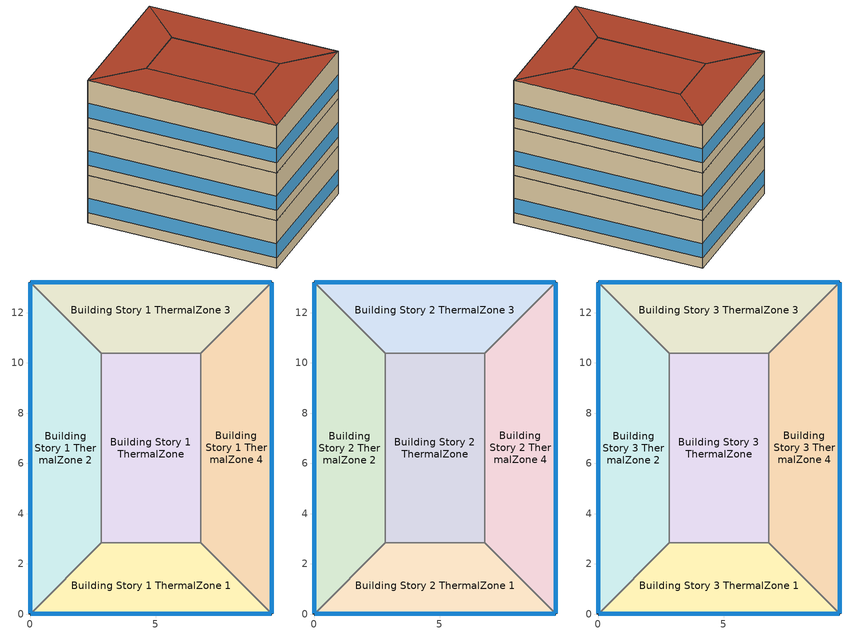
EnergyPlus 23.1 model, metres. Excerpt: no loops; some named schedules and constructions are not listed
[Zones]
Building Story 1 ThermalZone
 floor ground (Typical Insulated Carpeted 8in Slab Floor): 6.8,2.83 2.83,2.83 2.83,10.39 6.8,10.39 z0
 wall adiabatic (Typical Interior Wall): 2.83,2.83 6.8,2.83 6.8,10.39 2.83,10.39 2.83,2.83 z0:3.6
 ceiling adiabatic (Typical Interior Floor): 6.8,10.39 2.83,10.39 2.83,2.83 6.8,2.83 z3.6
Building Story 1 ThermalZone 1
 floor ground (Typical Insulated Carpeted 8in Slab Floor): 9.63,0 0,0 2.83,2.83 6.8,2.83 z0
 wall outside (Typical Insulated Steel Framed Exterior Wall R-20.41): 0,0 9.63,0 z0:3.6
 wall adiabatic (Typical Interior Wall): 9.63,0 6.8,2.83 2.83,2.83 0,0 z0:3.6
 window (U 0.48 SHGC 0.40 Dbl Ref-D Clr 6mm/13mm): 0.03,0 9.6,0 z0.76:1.85
 ceiling adiabatic (Typical Interior Ceiling): 6.8,2.83 2.83,2.83 0,0 9.63,0 z3.6
Building Story 1 ThermalZone 2
 floor ground (Typical Insulated Carpeted 8in Slab Floor): 0,0 0,13.22 2.83,10.39 2.83,2.83 z0
 wall outside (Typical Insulated Steel Framed Exterior Wall R-20.41): 0,13.22 0,0 z0:3.6
 wall adiabatic (Typical Interior Wall): 0,0 2.83,2.83 2.83,10.39 0,13.22 z0:3.6
 window (U 0.48 SHGC 0.40 Dbl Ref-D Clr 6mm/13mm): 0,13.19 0,0.03 z0.76:1.85
 ceiling adiabatic (Typical Interior Ceiling): 2.83,2.83 2.83,10.39 0,13.22 0,0 z3.6
Building Story 1 ThermalZone 3
 floor ground (Typical Insulated Carpeted 8in Slab Floor): 0,13.22 9.63,13.22 6.8,10.39 2.83,10.39 z0
 wall outside (Typical Insulated Steel Framed Exterior Wall R-20.41): 9.63,13.22 0,13.22 z0:3.6
 wall adiabatic (Typical Interior Wall): 0,13.22 2.83,10.39 6.8,10.39 9.63,13.22 z0:3.6
 window (U 0.48 SHGC 0.40 Dbl Ref-D Clr 6mm/13mm): 9.6,13.22 0.03,13.22 z0.76:1.85
 ceiling adiabatic (Typical Interior Ceiling): 2.83,10.39 6.8,10.39 9.63,13.22 0,13.22 z3.6
Building Story 1 ThermalZone 4
 floor ground (Typical Insulated Carpeted 8in Slab Floor): 9.63,13.22 9.63,0 6.8,2.83 6.8,10.39 z0
 wall outside (Typical Insulated Steel Framed Exterior Wall R-20.41): 9.63,0 9.63,13.22 z0:3.6
 wall adiabatic (Typical Interior Wall): 9.63,13.22 6.8,10.39 6.8,2.83 9.63,0 z0:3.6
 window (U 0.48 SHGC 0.40 Dbl Ref-D Clr 6mm/13mm): 9.63,0.03 9.63,13.19 z0.76:1.85
 ceiling adiabatic (Typical Interior Ceiling): 6.8,10.39 6.8,2.83 9.63,0 9.63,13.22 z3.6
Building Story 2 ThermalZone
 floor adiabatic (Typical Interior Floor): 6.8,2.83 2.83,2.83 2.83,10.39 6.8,10.39 z3.6
 wall adiabatic (Typical Interior Wall): 2.83,2.83 6.8,2.83 6.8,10.39 2.83,10.39 2.83,2.83 z3.6:7.2
 ceiling adiabatic (Typical Interior Ceiling): 6.8,10.39 2.83,10.39 2.83,2.83 6.8,2.83 z7.2
Building Story 2 ThermalZone 1
 floor adiabatic (Typical Interior Ceiling): 9.63,0 0,0 2.83,2.83 6.8,2.83 z3.6
 wall outside (Typical Insulated Steel Framed Exterior Wall R-20.41): 0,0 9.63,0 z3.6:7.2
 wall adiabatic (Typical Interior Wall): 9.63,0 6.8,2.83 2.83,2.83 0,0 z3.6:7.2
 window (U 0.48 SHGC 0.40 Dbl Ref-D Clr 6mm/13mm): 0.03,0 9.6,0 z4.36:5.45
 ceiling adiabatic (Typical Interior Ceiling): 6.8,2.83 2.83,2.83 0,0 9.63,0 z7.2
Building Story 2 ThermalZone 2
 floor adiabatic (Typical Interior Ceiling): 0,0 0,13.22 2.83,10.39 2.83,2.83 z3.6
 wall outside (Typical Insulated Steel Framed Exterior Wall R-20.41): 0,13.22 0,0 z3.6:7.2
 wall adiabatic (Typical Interior Wall): 0,0 2.83,2.83 2.83,10.39 0,13.22 z3.6:7.2
 window (U 0.48 SHGC 0.40 Dbl Ref-D Clr 6mm/13mm): 0,13.19 0,0.03 z4.36:5.45
 ceiling adiabatic (Typical Interior Ceiling): 2.83,2.83 2.83,10.39 0,13.22 0,0 z7.2
Building Story 2 ThermalZone 3
 floor adiabatic (Typical Interior Ceiling): 0,13.22 9.63,13.22 6.8,10.39 2.83,10.39 z3.6
 wall outside (Typical Insulated Steel Framed Exterior Wall R-20.41): 9.63,13.22 0,13.22 z3.6:7.2
 wall adiabatic (Typical Interior Wall): 0,13.22 2.83,10.39 6.8,10.39 9.63,13.22 z3.6:7.2
 window (U 0.48 SHGC 0.40 Dbl Ref-D Clr 6mm/13mm): 9.6,13.22 0.03,13.22 z4.36:5.45
 ceiling adiabatic (Typical Interior Ceiling): 2.83,10.39 6.8,10.39 9.63,13.22 0,13.22 z7.2
Building Story 2 ThermalZone 4
 floor adiabatic (Typical Interior Ceiling): 9.63,13.22 9.63,0 6.8,2.83 6.8,10.39 z3.6
 wall outside (Typical Insulated Steel Framed Exterior Wall R-20.41): 9.63,0 9.63,13.22 z3.6:7.2
 wall adiabatic (Typical Interior Wall): 9.63,13.22 6.8,10.39 6.8,2.83 9.63,0 z3.6:7.2
 window (U 0.48 SHGC 0.40 Dbl Ref-D Clr 6mm/13mm): 9.63,0.03 9.63,13.19 z4.36:5.45
 ceiling adiabatic (Typical Interior Ceiling): 6.8,10.39 6.8,2.83 9.63,0 9.63,13.22 z7.2
Building Story 3 ThermalZone
 floor adiabatic (Typical Interior Ceiling): 6.8,2.83 2.83,2.83 2.83,10.39 6.8,10.39 z7.2
 wall adiabatic (Typical Interior Wall): 2.83,2.83 6.8,2.83 6.8,10.39 2.83,10.39 2.83,2.83 z7.2:10.8
 roof outside (Typical IEAD Roof R-31.25): 6.8,10.39 2.83,10.39 2.83,2.83 6.8,2.83 z10.8
Building Story 3 ThermalZone 1
 floor adiabatic (Typical Interior Ceiling): 9.63,0 0,0 2.83,2.83 6.8,2.83 z7.2
 wall outside (Typical Insulated Steel Framed Exterior Wall R-20.41): 0,0 9.63,0 z7.2:10.8
 wall adiabatic (Typical Interior Wall): 9.63,0 6.8,2.83 2.83,2.83 0,0 z7.2:10.8
 window (U 0.48 SHGC 0.40 Dbl Ref-D Clr 6mm/13mm): 0.03,0 9.6,0 z7.96:9.05
 roof outside (Typical IEAD Roof R-31.25): 6.8,2.83 2.83,2.83 0,0 9.63,0 z10.8
Building Story 3 ThermalZone 2
 floor adiabatic (Typical Interior Ceiling): 0,0 0,13.22 2.83,10.39 2.83,2.83 z7.2
 wall outside (Typical Insulated Steel Framed Exterior Wall R-20.41): 0,13.22 0,0 z7.2:10.8
 wall adiabatic (Typical Interior Wall): 0,0 2.83,2.83 2.83,10.39 0,13.22 z7.2:10.8
 window (U 0.48 SHGC 0.40 Dbl Ref-D Clr 6mm/13mm): 0,13.19 0,0.03 z7.96:9.05
 roof outside (Typical IEAD Roof R-31.25): 2.83,2.83 2.83,10.39 0,13.22 0,0 z10.8
Building Story 3 ThermalZone 3
 floor adiabatic (Typical Interior Ceiling): 0,13.22 9.63,13.22 6.8,10.39 2.83,10.39 z7.2
 wall outside (Typical Insulated Steel Framed Exterior Wall R-20.41): 9.63,13.22 0,13.22 z7.2:10.8
 wall adiabatic (Typical Interior Wall): 0,13.22 2.83,10.39 6.8,10.39 9.63,13.22 z7.2:10.8
 window (U 0.48 SHGC 0.40 Dbl Ref-D Clr 6mm/13mm): 9.6,13.22 0.03,13.22 z7.96:9.05
 roof outside (Typical IEAD Roof R-31.25): 2.83,10.39 6.8,10.39 9.63,13.22 0,13.22 z10.8
Building Story 3 ThermalZone 4
 floor adiabatic (Typical Interior Ceiling): 9.63,13.22 9.63,0 6.8,2.83 6.8,10.39 z7.2
 wall outside (Typical Insulated Steel Framed Exterior Wall R-20.41): 9.63,0 9.63,13.22 z7.2:10.8
 wall adiabatic (Typical Interior Wall): 9.63,13.22 6.8,10.39 6.8,2.83 9.63,0 z7.2:10.8
 window (U 0.48 SHGC 0.40 Dbl Ref-D Clr 6mm/13mm): 9.63,0.03 9.63,13.19 z7.96:9.05
 roof outside (Typical IEAD Roof R-31.25): 6.8,10.39 6.8,2.83 9.63,0 9.63,13.22 z10.8
[Building]
bld_8: Terrain=City
[Site:Location]
Laramie General Brees Field_WY_USA: Latitude {deg}=41.3154; Longitude {deg}=-105.585; Time Zone {hr}=-7; Elevation {m}=2215
[Site:GroundTemperature:FCfactorMethod]
8.6, 2.8, -4.1, -8.8, -2.2, 0.3, 6.7, 10.1, 16.5, 20.6, 19.2, 14.7
[Site:WaterMainsTemperature]
Calculation Method=Correlation; Annual Average Outdoor Air Temperature {C}=8.96667; Maximum Difference In Monthly Average Outdoor Air Temperatures {deltaC}=26.2
[SizingPeriod:DesignDay] Day of Month=21; Dry-Bulb Temperature Range Modifier Type=DefaultMultipliers; Humidity Condition Type=Wetbulb; Barometric Pressure {Pa}=98769; Rain Indicator=No; Snow Indicator=No; Daylight Saving Time Indicator=No; Begin Environment Reset Mode=FullResetAtBeginEnvironment
Name | Month | Day Type | Maximum Dry-Bulb Temperature {C} | Daily Dry-Bulb Temperature Range {deltaC} | Wetbulb or DewPoint at Maximum Dry-Bulb {C} | Wind Speed {m/s} | Wind Direction {deg} | Solar Model Indicator | ASHRAE Clear Sky Optical Depth for Beam Irradiance (taub) | ASHRAE Clear Sky Optical Depth for Diffuse Irradiance (taud) | Sky Clearness
Buffalo Niagara Intl Ap Ann Clg .4% Condns DB=>MWB 1 | 7 | SummerDesignDay | 30.3 | 9.3 | 21.8 | 5.7 | 240 | ASHRAETau | 0.462 | 2.001
Buffalo Niagara Intl Ap Ann Clg .4% Condns WB=>MDB 1 | 7 | SummerDesignDay | 27.8 | 9.3 | 23.8 | 5.7 | 240 | ASHRAETau | 0.462 | 2.001
Buffalo Niagara Intl Ap Ann Htg 99.6% Condns DB 1 | 1 | WinterDesignDay | -16.3 | 0 | -16.3 | 5.1 | 270 | ASHRAEClearSky |  |  | 0
[Material] Thermal Absorptance=0.9; Solar Absorptance=0.7
Name | Roughness | Thickness {m} | Conductivity {W/m-K} | Density {kg/m3} | Specific Heat {J/kg-K} | Visible Absorptance
100mm Normalweight concrete floor | MediumRough | 0.1016 | 2.31045 | 2322 | 832.557 | 0.7
25mm Stucco | Smooth | 0.0254 | 0.72 | 1856 | 840 | 0.7
5/8 in. Gypsum Board | MediumSmooth | 0.0159 | 0.16 | 800 | 1090 | 0.7
8 in. Normalweight Concrete Floor | MediumRough | 0.2032 | 2.31 | 2322 | 832 | 0.7
G01 13mm gypsum board | Smooth | 0.0127 | 0.160031 | 800.001 | 1090.73 | 0.5
Metal Roof Surface | Smooth | 0.0008 | 45.28 | 7824 | 500 | 0.7
Roof Membrane | VeryRough | 0.0095 | 0.16 | 1121.29 | 1460 | 0.7
[Material:NoMass] Roughness=Smooth; Thermal Absorptance=0.9; Solar Absorptance=0.7
Name | Thermal Resistance {m2-K/W} | Visible Absorptance
CP02 CARPET PAD; Typical Carpet Pad | 0.21648 | 0.8
Typical Insulation R-18.23 | 3.21036 | 0.7
Typical Insulation R-30.13 | 5.30668 | 0.7
[WindowMaterial:Gas]
AIR 13MM: Gas Type=Air; Thickness {m}=0.0127
[WindowMaterial:Glazing] Optical Data Type=SpectralAverage; Thickness {m}=0.006; Infrared Transmittance at Normal Incidence=0; Front Side Infrared Hemispherical Emissivity=0.84; Conductivity {W/m-K}=0.9; Dirt Correction Factor for Solar and Visible Transmittance=1; Solar Diffusing=No
Name | Solar Transmittance at Normal Incidence | Front Side Solar Reflectance at Normal Incidence | Back Side Solar Reflectance at Normal Incidence | Visible Transmittance at Normal Incidence | Front Side Visible Reflectance at Normal Incidence | Back Side Visible Reflectance at Normal Incidence | Back Side Infrared Hemispherical Emissivity
CLEAR 6MM | 0.775 | 0.071 | 0.071 | 0.881 | 0.08 | 0.08 | 0.84
REF D CLEAR 6MM | 0.429 | 0.308 | 0.379 | 0.334 | 0.453 | 0.505 | 0.82
[Construction]
Typical IEAD Roof R-31.25: Roof Membrane, Typical Insulation R-30.13, Metal Roof Surface
Typical Insulated Carpeted 8in Slab Floor: 8 in. Normalweight Concrete Floor, Typical Carpet Pad
Typical Insulated Steel Framed Exterior Wall R-20.41: 25mm Stucco, 5/8 in. Gypsum Board, Typical Insulation R-18.23, 5/8 in. Gypsum Board
Typical Interior Ceiling: CP02 CARPET PAD, 100mm Normalweight concrete floor
Typical Interior Floor: 100mm Normalweight concrete floor, CP02 CARPET PAD
Typical Interior Wall: G01 13mm gypsum board, G01 13mm gypsum board
U 0.48 SHGC 0.40 Dbl Ref-D Clr 6mm/13mm: REF D CLEAR 6MM, AIR 13MM, CLEAR 6MM
[SurfaceProperty:SurroundingSurfaces] Surrounding Surface 1=SurroundingSurface1; Surrounding Surface 1 View Factor=0.5
Name | Surrounding Surface 1 Temperature Schedule
SrdSurfs:Surface 56 | Srf-Surface 56-Tmp
SrdSurfs:Surface 44 | Srf-Surface 44-Tmp
SrdSurfs:Surface 50 | Srf-Surface 50-Tmp
SrdSurfs:Surface 38 | Srf-Surface 38-Tmp
[SurfaceProperty:LocalEnvironment]
Name | Exterior Surface | Surrounding Surfaces Object
LocEnv:Surface 44 | Surface 44 | SrdSurfs:Surface 56
LocEnv:Surface 56 | Surface 56 | SrdSurfs:Surface 44
LocEnv:Surface 50 | Surface 50 | SrdSurfs:Surface 38
LocEnv:Surface 38 | Surface 38 | SrdSurfs:Surface 50
[Zone] Part of Total Floor Area=Yes
Name | Multiplier
Building Story 1 ThermalZone; Building Story 1 ThermalZone 1; Building Story 1 ThermalZone 2; Building Story 1 ThermalZone 3; Building Story 1 ThermalZone 4; Building Story 3 ThermalZone; Building Story 3 ThermalZone 1; Building Story 3 ThermalZone 2; Building Story 3 ThermalZone 3; Building Story 3 ThermalZone 4 | 1
Building Story 2 ThermalZone; Building Story 2 ThermalZone 1; Building Story 2 ThermalZone 2; Building Story 2 ThermalZone 3; Building Story 2 ThermalZone 4 | 28
[Space]
Name | Zone | Space Type
Building Story 1 Space | Building Story 1 ThermalZone | Story Ground Blended Space Type
Building Story 1 Space 1 | Building Story 1 ThermalZone 1 | Story Ground Blended Space Type
Building Story 1 Space 2 | Building Story 1 ThermalZone 2 | Story Ground Blended Space Type
Building Story 1 Space 3 | Building Story 1 ThermalZone 3 | Story Ground Blended Space Type
Building Story 1 Space 4 | Building Story 1 ThermalZone 4 | Story Ground Blended Space Type
Building Story 2 Space | Building Story 2 ThermalZone | Story Mid Blended Space Type
Building Story 2 Space 1 | Building Story 2 ThermalZone 1 | Story Mid Blended Space Type
Building Story 2 Space 2 | Building Story 2 ThermalZone 2 | Story Mid Blended Space Type
Building Story 2 Space 3 | Building Story 2 ThermalZone 3 | Story Mid Blended Space Type
Building Story 2 Space 4 | Building Story 2 ThermalZone 4 | Story Mid Blended Space Type
Building Story 3 Space | Building Story 3 ThermalZone | Story Top Blended Space Type
Building Story 3 Space 1 | Building Story 3 ThermalZone 1 | Story Top Blended Space Type
Building Story 3 Space 2 | Building Story 3 ThermalZone 2 | Story Top Blended Space Type
Building Story 3 Space 3 | Building Story 3 ThermalZone 3 | Story Top Blended Space Type
Building Story 3 Space 4 | Building Story 3 ThermalZone 4 | Story Top Blended Space Type
[InternalMass]
Name | Construction | Zone or ZoneList | Space or SpaceList | Surface Area {m2}
Building Story 1 Space SecondarySchool Auditorium  - Story Ground Mass | InteriorFurnishings 1 | Building Story 1 ThermalZone | Building Story 1 Space | 5.44839
Building Story 1 Space 1 SecondarySchool Auditorium  - Story Ground Mass | InteriorFurnishings 1 | Building Story 1 ThermalZone 1 | Building Story 1 Space 1 | 3.49013
Building Story 1 Space 2 SecondarySchool Auditorium  - Story Ground Mass | InteriorFurnishings 1 | Building Story 1 ThermalZone 2 | Building Story 1 Space 2 | 5.33087
Building Story 1 Space 3 SecondarySchool Auditorium  - Story Ground Mass | InteriorFurnishings 1 | Building Story 1 ThermalZone 3 | Building Story 1 Space 3 | 3.49012
Building Story 1 Space 4 SecondarySchool Auditorium  - Story Ground Mass | InteriorFurnishings 1 | Building Story 1 ThermalZone 4 | Building Story 1 Space 4 | 5.33087
Building Story 1 Space SecondarySchool Cafeteria  - Story Ground Mass | InteriorFurnishings 1 | Building Story 1 ThermalZone | Building Story 1 Space | 3.44849
Building Story 1 Space 1 SecondarySchool Cafeteria  - Story Ground Mass | InteriorFurnishings 1 | Building Story 1 ThermalZone 1 | Building Story 1 Space 1 | 2.20903
Building Story 1 Space 2 SecondarySchool Cafeteria  - Story Ground Mass | InteriorFurnishings 1 | Building Story 1 ThermalZone 2 | Building Story 1 Space 2 | 3.3741
Building Story 1 Space 3 SecondarySchool Cafeteria  - Story Ground Mass | InteriorFurnishings 1 | Building Story 1 ThermalZone 3 | Building Story 1 Space 3 | 2.20902
Building Story 1 Space 4 SecondarySchool Cafeteria  - Story Ground Mass | InteriorFurnishings 1 | Building Story 1 ThermalZone 4 | Building Story 1 Space 4 | 3.3741
Building Story 1 Space SecondarySchool Classroom A  - Story Ground Mass; Building Story 1 Space SecondarySchool Classroom C  - Story Ground Mass | InteriorFurnishings 1 | Building Story 1 ThermalZone | Building Story 1 Space | 2.34765
Building Story 1 Space 1 SecondarySchool Classroom A  - Story Ground Mass; Building Story 1 Space 1 SecondarySchool Classroom C  - Story Ground Mass | InteriorFurnishings 1 | Building Story 1 ThermalZone 1 | Building Story 1 Space 1 | 1.50385
Building Story 1 Space 2 SecondarySchool Classroom A  - Story Ground Mass; Building Story 1 Space 2 SecondarySchool Classroom C  - Story Ground Mass | InteriorFurnishings 1 | Building Story 1 ThermalZone 2 | Building Story 1 Space 2 | 2.29701
Building Story 1 Space 3 SecondarySchool Classroom A  - Story Ground Mass; Building Story 1 Space 3 SecondarySchool Classroom C  - Story Ground Mass | InteriorFurnishings 1 | Building Story 1 ThermalZone 3 | Building Story 1 Space 3 | 1.50385
Building Story 1 Space 4 SecondarySchool Classroom A  - Story Ground Mass; Building Story 1 Space 4 SecondarySchool Classroom C  - Story Ground Mass | InteriorFurnishings 1 | Building Story 1 ThermalZone 4 | Building Story 1 Space 4 | 2.29701
Building Story 1 Space SecondarySchool ComputerRoom  - Story Ground Mass | InteriorFurnishings 1 | Building Story 1 ThermalZone | Building Story 1 Space | 5.26462
Building Story 1 Space 1 SecondarySchool ComputerRoom  - Story Ground Mass | InteriorFurnishings 1 | Building Story 1 ThermalZone 1 | Building Story 1 Space 1 | 3.3724
Building Story 1 Space 2 SecondarySchool ComputerRoom  - Story Ground Mass | InteriorFurnishings 1 | Building Story 1 ThermalZone 2 | Building Story 1 Space 2 | 5.15106
Building Story 1 Space 3 SecondarySchool ComputerRoom  - Story Ground Mass | InteriorFurnishings 1 | Building Story 1 ThermalZone 3 | Building Story 1 Space 3 | 3.3724
Building Story 1 Space 4 SecondarySchool ComputerRoom  - Story Ground Mass | InteriorFurnishings 1 | Building Story 1 ThermalZone 4 | Building Story 1 Space 4 | 5.15106
Building Story 1 Space SecondarySchool Corridor B  - Story Ground Mass | InteriorFurnishings 1 | Building Story 1 ThermalZone | Building Story 1 Space | 3.31033
Building Story 1 Space 1 SecondarySchool Corridor B  - Story Ground Mass | InteriorFurnishings 1 | Building Story 1 ThermalZone 1 | Building Story 1 Space 1 | 2.12053
Building Story 1 Space 2 SecondarySchool Corridor B  - Story Ground Mass | InteriorFurnishings 1 | Building Story 1 ThermalZone 2 | Building Story 1 Space 2 | 3.23893
Building Story 1 Space 3 SecondarySchool Corridor B  - Story Ground Mass | InteriorFurnishings 1 | Building Story 1 ThermalZone 3 | Building Story 1 Space 3 | 2.12053
Building Story 1 Space 4 SecondarySchool Corridor B  - Story Ground Mass | InteriorFurnishings 1 | Building Story 1 ThermalZone 4 | Building Story 1 Space 4 | 3.23893
Building Story 1 Space SecondarySchool Gym  - Story Ground Mass | InteriorFurnishings 1 | Building Story 1 ThermalZone | Building Story 1 Space | 17.7938
Building Story 1 Space 1 SecondarySchool Gym  - Story Ground Mass | InteriorFurnishings 1 | Building Story 1 ThermalZone 1 | Building Story 1 Space 1 | 11.3983
Building Story 1 Space 2 SecondarySchool Gym  - Story Ground Mass | InteriorFurnishings 1 | Building Story 1 ThermalZone 2 | Building Story 1 Space 2 | 17.4099
Building Story 1 Space 3 SecondarySchool Gym  - Story Ground Mass | InteriorFurnishings 1 | Building Story 1 ThermalZone 3 | Building Story 1 Space 3 | 11.3983
Building Story 1 Space 4 SecondarySchool Gym  - Story Ground Mass | InteriorFurnishings 1 | Building Story 1 ThermalZone 4 | Building Story 1 Space 4 | 17.4099
Building Story 1 Space SecondarySchool Kitchen  - Story Ground Mass | InteriorFurnishings 1 | Building Story 1 ThermalZone | Building Story 1 Space | 1.18913
Building Story 1 Space 1 SecondarySchool Kitchen  - Story Ground Mass | InteriorFurnishings 1 | Building Story 1 ThermalZone 1 | Building Story 1 Space 1 | 0.761734
Building Story 1 Space 2 SecondarySchool Kitchen  - Story Ground Mass | InteriorFurnishings 1 | Building Story 1 ThermalZone 2 | Building Story 1 Space 2 | 1.16348
Building Story 1 Space 3 SecondarySchool Kitchen  - Story Ground Mass | InteriorFurnishings 1 | Building Story 1 ThermalZone 3 | Building Story 1 Space 3 | 0.761733
Building Story 1 Space 4 SecondarySchool Kitchen  - Story Ground Mass | InteriorFurnishings 1 | Building Story 1 ThermalZone 4 | Building Story 1 Space 4 | 1.16348
Building Story 1 Space SecondarySchool Library  - Story Ground Mass | InteriorFurnishings 1 | Building Story 1 ThermalZone | Building Story 1 Space | 4.63762
Building Story 1 Space 1 SecondarySchool Library  - Story Ground Mass | InteriorFurnishings 1 | Building Story 1 ThermalZone 1 | Building Story 1 Space 1 | 2.97076
Building Story 1 Space 2 SecondarySchool Library  - Story Ground Mass | InteriorFurnishings 1 | Building Story 1 ThermalZone 2 | Building Story 1 Space 2 | 4.53759
Building Story 1 Space 3 SecondarySchool Library  - Story Ground Mass | InteriorFurnishings 1 | Building Story 1 ThermalZone 3 | Building Story 1 Space 3 | 2.97076
Building Story 1 Space 4 SecondarySchool Library  - Story Ground Mass | InteriorFurnishings 1 | Building Story 1 ThermalZone 4 | Building Story 1 Space 4 | 4.53759
Building Story 1 Space SecondarySchool Lobby  - Story Ground Mass; Building Story 1 Space SecondarySchool Restroom  - Story Ground Mass | InteriorFurnishings 1 | Building Story 1 ThermalZone | Building Story 1 Space | 2.31341
Building Story 1 Space 1 SecondarySchool Lobby  - Story Ground Mass; Building Story 1 Space 1 SecondarySchool Restroom  - Story Ground Mass | InteriorFurnishings 1 | Building Story 1 ThermalZone 1 | Building Story 1 Space 1 | 1.48192
Building Story 1 Space 2 SecondarySchool Lobby  - Story Ground Mass; Building Story 1 Space 2 SecondarySchool Restroom  - Story Ground Mass | InteriorFurnishings 1 | Building Story 1 ThermalZone 2 | Building Story 1 Space 2 | 2.2635
Building Story 1 Space 3 SecondarySchool Lobby  - Story Ground Mass; Building Story 1 Space 3 SecondarySchool Restroom  - Story Ground Mass | InteriorFurnishings 1 | Building Story 1 ThermalZone 3 | Building Story 1 Space 3 | 1.48192
Building Story 1 Space 4 SecondarySchool Lobby  - Story Ground Mass; Building Story 1 Space 4 SecondarySchool Restroom  - Story Ground Mass | InteriorFurnishings 1 | Building Story 1 ThermalZone 4 | Building Story 1 Space 4 | 2.2635
Building Story 1 Space SecondarySchool Mechanical  - Story Ground Mass | InteriorFurnishings 1 | Building Story 1 ThermalZone | Building Story 1 Space | 3.7728
Building Story 1 Space 1 SecondarySchool Mechanical  - Story Ground Mass | InteriorFurnishings 1 | Building Story 1 ThermalZone 1 | Building Story 1 Space 1 | 2.41677
Building Story 1 Space 2 SecondarySchool Mechanical  - Story Ground Mass | InteriorFurnishings 1 | Building Story 1 ThermalZone 2 | Building Story 1 Space 2 | 3.69142
Building Story 1 Space 3 SecondarySchool Mechanical  - Story Ground Mass | InteriorFurnishings 1 | Building Story 1 ThermalZone 3 | Building Story 1 Space 3 | 2.41677
Building Story 1 Space 4 SecondarySchool Mechanical  - Story Ground Mass | InteriorFurnishings 1 | Building Story 1 ThermalZone 4 | Building Story 1 Space 4 | 3.69142
Building Story 1 Space SecondarySchool Office  - Story Ground Mass | InteriorFurnishings 1 | Building Story 1 ThermalZone | Building Story 1 Space | 5.87
Building Story 1 Space 1 SecondarySchool Office  - Story Ground Mass | InteriorFurnishings 1 | Building Story 1 ThermalZone 1 | Building Story 1 Space 1 | 3.7602
Building Story 1 Space 2 SecondarySchool Office  - Story Ground Mass | InteriorFurnishings 1 | Building Story 1 ThermalZone 2 | Building Story 1 Space 2 | 5.74338
Building Story 1 Space 3 SecondarySchool Office  - Story Ground Mass | InteriorFurnishings 1 | Building Story 1 ThermalZone 3 | Building Story 1 Space 3 | 3.76019
Building Story 1 Space 4 SecondarySchool Office  - Story Ground Mass | InteriorFurnishings 1 | Building Story 1 ThermalZone 4 | Building Story 1 Space 4 | 5.74338
Building Story 1 Space Mass | InteriorFurnishings 2 | Building Story 1 ThermalZone | Building Story 1 Space | 60.0572
Building Story 1 Space 1 Mass | InteriorFurnishings 2 | Building Story 1 ThermalZone 1 | Building Story 1 Space 1 | 38.4714
Building Story 1 Space 2 Mass | InteriorFurnishings 2 | Building Story 1 ThermalZone 2 | Building Story 1 Space 2 | 58.7618
Building Story 1 Space 3 Mass | InteriorFurnishings 2 | Building Story 1 ThermalZone 3 | Building Story 1 Space 3 | 38.4713
Building Story 1 Space 4 Mass | InteriorFurnishings 2 | Building Story 1 ThermalZone 4 | Building Story 1 Space 4 | 58.7618
Building Story 2 Space 2 Office WholeBuilding - Md Office  - Story Mid Mass | InteriorFurnishings 1 | Building Story 2 ThermalZone 2 | Building Story 2 Space 2 | 11.7524
Building Story 2 Space Office WholeBuilding - Md Office  - Story Mid Mass | InteriorFurnishings 1 | Building Story 2 ThermalZone | Building Story 2 Space | 12.0114
Building Story 2 Space 1 Office WholeBuilding - Md Office  - Story Mid Mass | InteriorFurnishings 1 | Building Story 2 ThermalZone 1 | Building Story 2 Space 1 | 7.69428
Building Story 2 Space 3 Office WholeBuilding - Md Office  - Story Mid Mass | InteriorFurnishings 1 | Building Story 2 ThermalZone 3 | Building Story 2 Space 3 | 7.69427
Building Story 2 Space 4 Office WholeBuilding - Md Office  - Story Mid Mass | InteriorFurnishings 1 | Building Story 2 ThermalZone 4 | Building Story 2 Space 4 | 11.7524
Building Story 2 Space 2 SecondarySchool Classroom A  - Story Mid Mass; Building Story 2 Space 2 SecondarySchool Classroom C  - Story Mid Mass | InteriorFurnishings 1 | Building Story 2 ThermalZone 2 | Building Story 2 Space 2 | 13.7855
Building Story 2 Space SecondarySchool Classroom A  - Story Mid Mass; Building Story 2 Space SecondarySchool Classroom C  - Story Mid Mass | InteriorFurnishings 1 | Building Story 2 ThermalZone | Building Story 2 Space | 14.0894
Building Story 2 Space 1 SecondarySchool Classroom A  - Story Mid Mass; Building Story 2 Space 1 SecondarySchool Classroom C  - Story Mid Mass | InteriorFurnishings 1 | Building Story 2 ThermalZone 1 | Building Story 2 Space 1 | 9.02538
Building Story 2 Space 3 SecondarySchool Classroom A  - Story Mid Mass; Building Story 2 Space 3 SecondarySchool Classroom C  - Story Mid Mass | InteriorFurnishings 1 | Building Story 2 ThermalZone 3 | Building Story 2 Space 3 | 9.02537
Building Story 2 Space 4 SecondarySchool Classroom A  - Story Mid Mass; Building Story 2 Space 4 SecondarySchool Classroom C  - Story Mid Mass | InteriorFurnishings 1 | Building Story 2 ThermalZone 4 | Building Story 2 Space 4 | 13.7855
Building Story 2 Space 2 SecondarySchool Corridor B  - Story Mid Mass | InteriorFurnishings 1 | Building Story 2 ThermalZone 2 | Building Story 2 Space 2 | 19.4384
